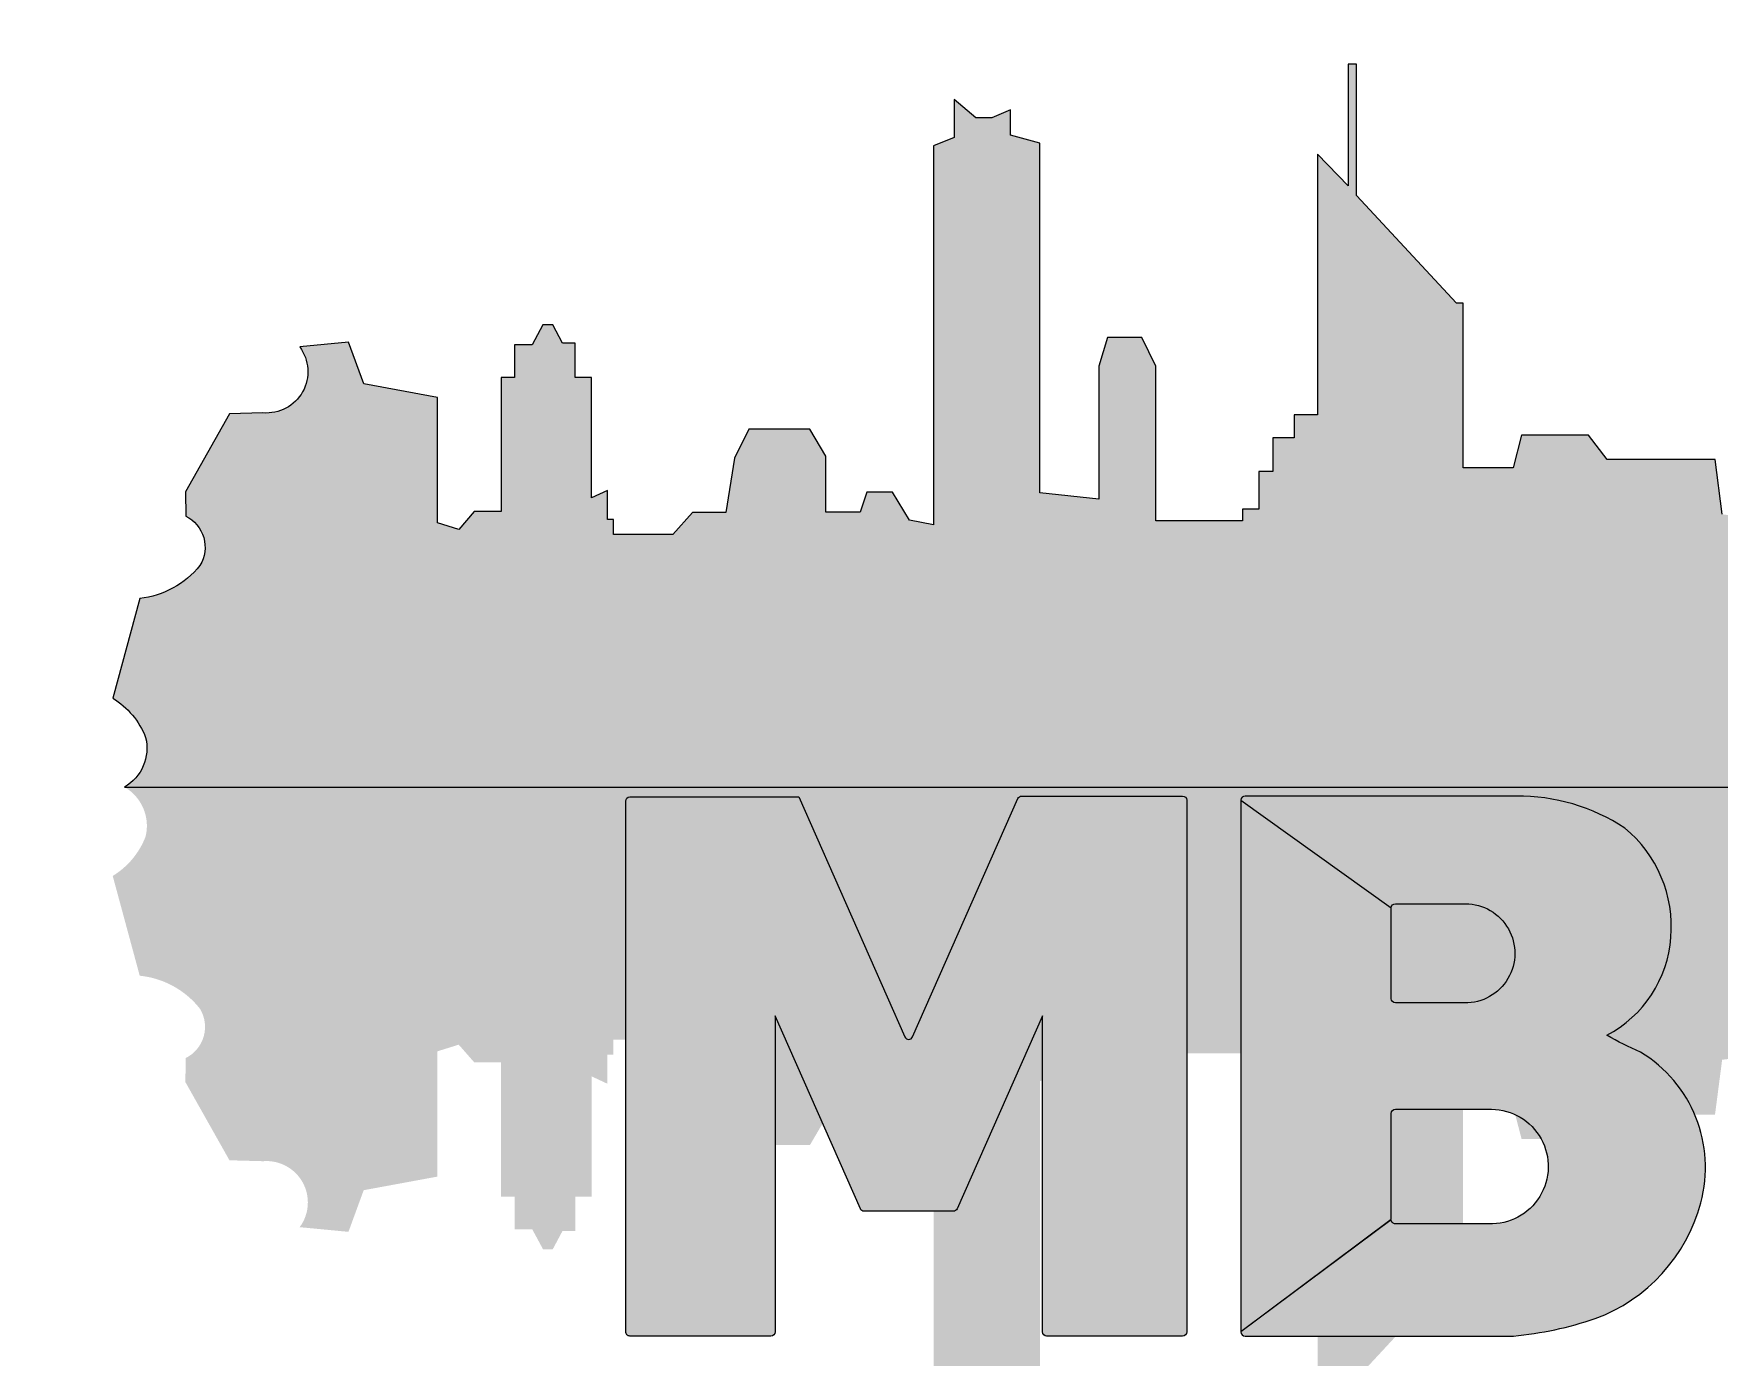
# Model space of a CAD drawing. Extents: x -2 to 86, y -1.2 to 61.3.
# Drawn here: x 70.258 to 73.24, y 8.021 to 10.361 of the extents above; entities that cross this region are included whole.
import ezdxf

# ---------------------------------------------------------------- set-up
doc = ezdxf.new("R2010")
doc.units = 0
doc.header["$MEASUREMENT"] = 0
doc.layers.get('0').update_dxf_attribs({"linetype": 'CONTINUOUS'})
doc.layers.add('H7', color=1, linetype='CONTINUOUS')
doc.layers.add('ver', color=20, linetype='CONTINUOUS')

msp = doc.modelspace()

# ---------------------------------------------------------------- hatches: boundary and pattern name
h = msp.add_hatch(color=256)
h.set_gradient(color1=(255, 255, 255), color2=(91, 91, 91), tint=1, name='CURVED')
h.paths.add_polyline_path([(71.65370506667753, 8.434299669751834), (71.56953260768162, 8.62461432139359), (71.56953260768162, 8.396056119035773), (71.63128575641761, 8.396056119035773)], flags=17)
edge = h.paths.add_edge_path()
edge.add_line((72.04249398268487, 8.510190665762746), (72.04249398268487, 8.624614321393818))
edge.add_line((72.04249398268487, 8.62461432139359), (71.89159603922602, 8.283432777152637))
edge.add_arc((71.88479630924078, 8.286440165120137), 0.0074350998819398, 270, 336.1411279704151, ccw=False)
edge.add_line((71.88479630924078, 8.279005065237623), (71.84989900765598, 8.279005065237623))
edge.add_line((71.84989900765552, 8.279005065237623), (71.84989900765552, 7.895165179925169))
edge.add_line((71.84989900765552, 7.895165179925623), (71.88629438548517, 7.880719324139516))
edge.add_line((71.88629438548563, 7.880719324139516), (71.88629438548563, 7.813615769772394))
edge.add_line((71.88629438548563, 7.813615769772621), (71.92460966462252, 7.845678713786736))
edge.add_line((71.92460966462298, 7.845678713786054), (71.95308421053599, 7.845678713786054))
edge.add_line((71.95308421053554, 7.845678713786054), (71.98588404153227, 7.831988893477654))
edge.add_line((71.98588404153227, 7.831988893477881), (71.98588404153227, 7.876300586629139))
edge.add_line((71.98588404153227, 7.876300586628911), (72.03806601676345, 7.890710915152265))
edge.add_line((72.03806601676254, 7.89071091515272), (72.03806601676254, 8.509046335544479))
edge.add_line((72.03806601676254, 8.509046335544479), (72.04249398268442, 8.510190665762746))
edge = h.paths.add_edge_path(flags=17)
edge.add_arc((72.8355875100024, 8.358041361892372), 0.1014001564731682, 28.79111662675934, 64.88071122991677)
edge.add_line((72.878632308466, 8.449851693871022), (72.88986045471941, 8.406877482387625))
edge.add_line((72.8898604547185, 8.406877482387625), (72.92445271729824, 8.406877482387625))
edge = h.paths.add_edge_path()
edge.add_line((72.39350065391639, 8.558319802331578), (72.39350065391639, 9.004932646056357))
edge.add_line((72.39350065391639, 9.004932646056357), (72.65933297553241, 8.81456760961434))
edge.add_line((72.65933297553241, 8.814567609614567), (72.65933297553241, 8.654777025929587))
edge.add_arc((72.66676807541447, 8.654777025929587), 0.0074350998819402, 180, 270)
edge.add_line((72.66676807541447, 8.647341926047755), (72.78904465758754, 8.647341926047755))
edge.add_arc((72.7902259542125, 8.735025414789714), 0.0876914457612938, 269.2281418382186, 450.3257853274533)
edge.add_line((72.78972734100401, 8.822715442983206), (72.66676807541538, 8.822715442983206))
edge.add_arc((72.66676807541447, 8.815280343101374), 0.0074350998819402, 90, 180)
edge.add_line((72.65933297553241, 8.815280343101374), (72.39350065391639, 9.005645379543392))
edge.add_arc((72.40093575379936, 9.005645379543392), 0.0074350998819402, 90, 180, ccw=False)
edge.add_line((72.40093575379936, 9.013080479424996), (72.88036943452565, 9.013080479424996))
edge.add_arc((72.88327499698792, 8.669269300257763), 0.3438234564622648, 56.65671037308363, 90.4841974699915, ccw=False)
edge.add_arc((72.92928575893305, 8.782148122611641), 0.2254746008920237, -4.873497589609713, 50.6468058414215, ccw=False)
edge.add_arc((72.94173759853086, 8.77853444030249), 0.2127759682980724, 297.7002908840801, 355.8112263864524, ccw=False)
edge.add_arc((73.2718074867162, 8.979469893983758), 0.4527803385749835, 239.3003060874027, 247.7311382111136)
edge.add_arc((72.97706177121839, 8.356781721522946), 0.2380208373245867, 22.985379362345725, 58.83885732105989, ccw=False)
edge.add_line((73.19618483219259, 8.449727959478576), (73.23196479210904, 8.449727959478576))
edge.add_line((73.23196479210858, 8.449727959478576), (73.24456832428498, 8.54675017680135))
edge.add_line((73.24456832428498, 8.546750176801577), (73.30151766366592, 8.554184735507459))
edge.add_line((73.30151766366637, 8.554184735507686), (73.30151766366637, 8.478667022487269))
edge.add_line((73.30151766366637, 8.478667022487496), (73.34835486676641, 8.368746219147095))
edge.add_line((73.34835486676596, 8.368746219146868), (73.4134824409239, 8.479790811664014))
edge.add_line((73.41348244092481, 8.479790811664241), (73.41348244092481, 8.60519460410175))
edge.add_line((73.41348244092481, 8.605194604101296), (73.52745571633162, 8.605194604101296))
edge.add_line((73.52745571633116, 8.605194604101296), (73.52745571633116, 8.385883005059139))
edge.add_line((73.52745571633116, 8.385883005059366), (73.65310914288378, 8.376863185952441))
edge.add_line((73.65310914288378, 8.376863185952441), (73.65310914288378, 8.559675148243667))
edge.add_line((73.65310914288378, 8.559675148244121), (73.77453350082126, 8.559675148244121))
edge.add_line((73.77453350082126, 8.559675148244121), (73.77453350082126, 8.51452185858049))
edge.add_line((73.77453350082126, 8.514521858580263), (73.81180863537477, 8.514521858580263))
edge.add_line((73.81180863537523, 8.514521858580263), (73.81180863537523, 8.557047006669716))
edge.add_line((73.81180863537523, 8.557047006669489), (73.88824147953395, 8.557047006669489))
edge.add_line((73.88824147953395, 8.557047006669489), (73.90268030371183, 8.639040151785974))
edge.add_line((73.90268030371183, 8.639040151786201), (73.96271517155495, 8.639040151786201))
edge.add_line((73.96271517155404, 8.639040151786201), (73.97139949175201, 8.588469912539647))
edge.add_line((73.97139949175292, 8.588469912539647), (73.98461473291766, 8.588469912539647))
edge.add_line((73.98461473291675, 8.588469912539647), (73.97781835146728, 8.640927092841292))
edge.add_line((73.97781835146819, 8.640927092841746), (74.07439030918752, 8.698854376766501))
edge.add_line((74.07439030918707, 8.698854376766274), (74.10061639340987, 8.78040603132278))
edge.add_line((74.10061639340987, 8.78040603132278), (74.10061639340987, 8.912702714878758))
edge.add_arc((74.12838214469596, 8.970821724855266), 0.0644108396558226, 115.54793684490639, 244.4643475700547, ccw=False)
edge.add_line((74.10060393312918, 9.028934780421803), (70.41904143312925, 9.028934780421803))
edge.add_arc((70.37934112866108, 8.960258095840725), 0.0793259174543719, -13.735721130798993, 59.96884798293519, ccw=False)
edge.add_arc((70.32476759506747, 8.992225489160926), 0.1410943101645076, 301.37607950846143, 338.8959344118896, ccw=False)
edge.add_line((70.39822880428986, 8.871763648313088), (70.44597717569516, 8.695428705623197))
edge.add_arc((70.43018065184563, 8.54022244139939), 0.1560080594711831, 38.356784728823584, 84.1885831267299, ccw=False)
edge.add_arc((70.49996393748827, 8.604986800768), 0.061553066644821, -63.662093375288975, 31.375701434723908, ccw=False)
edge.add_line((70.52727282987328, 8.549823367136394), (70.52674883795683, 8.507324713954784))
edge.add_line((70.52674883795638, 8.507324713955011), (70.60467419263298, 8.36910368143587))
edge.add_line((70.60467419263435, 8.369103681435643), (70.66394130917209, 8.36745820533535))
edge.add_arc((70.67012157736102, 8.294521999179931), 0.0731975811294393, -36.62406595230033, 94.84340274656932, ccw=False)
edge.add_line((70.72886753840433, 8.250855101599807), (70.81514573681764, 8.24261606114889))
edge.add_line((70.8151457368181, 8.242616061149345), (70.84207331006112, 8.316218093803098))
edge.add_line((70.84207331006112, 8.316218093803098), (70.97255901482097, 8.340264959678887))
edge.add_line((70.97255901482097, 8.34026495967866), (70.97255901482097, 8.56176173171313))
edge.add_line((70.97255901482097, 8.561761731713812), (71.01016067473077, 8.573484852536165))
edge.add_line((71.01016067473168, 8.573484852535483), (71.03772801322341, 8.542094682109262))
edge.add_line((71.03772801322205, 8.542094682109262), (71.0851857547805, 8.542094682109262))
edge.add_line((71.0851857547814, 8.542094682109262), (71.0851857547814, 8.304806835562584))
edge.add_line((71.0851857547814, 8.304806835562584), (71.10886837399042, 8.304806835562584))
edge.add_line((71.10886837398996, 8.304806835562584), (71.10886837398996, 8.247145705029578))
edge.add_line((71.10886837398996, 8.247145705029578), (71.1401670300352, 8.247145705029578))
edge.add_line((71.1401670300352, 8.247145705029578), (71.15916986506275, 8.21195220154156))
edge.add_line((71.1591698650632, 8.21195220154156), (71.17649592595856, 8.21195220154156))
edge.add_line((71.17649592595811, 8.21195220154156), (71.19382198685346, 8.24435257243901))
edge.add_line((71.19382198685483, 8.244352572438782), (71.2161782051094, 8.244352572438782))
edge.add_line((71.21617820510895, 8.244352572438782), (71.21617820510895, 8.304806835562356))
edge.add_line((71.21617820510895, 8.304806835562584), (71.24524127233647, 8.304806835562584))
edge.add_line((71.24524127233647, 8.304806835562584), (71.24524127233647, 8.517437393265407))
edge.add_line((71.24524127233647, 8.517437393265634), (71.27306169479746, 8.504459705715743))
edge.add_line((71.27306169479701, 8.504459705715515), (71.27306169479701, 8.555669107241027))
edge.add_line((71.27306169479701, 8.555669107241027), (71.2835893938009, 8.555669107241027))
edge.add_line((71.28358939380135, 8.555669107241027), (71.28358939380135, 8.582356048347872))
edge.add_line((71.28358939380135, 8.582356048347872), (71.30545570024427, 8.582356048347872))
edge.add_line((71.30545570024381, 8.582356048347872), (71.30545570024381, 9.004079004975363))
edge.add_arc((71.31289080012587, 9.00407900497559), 0.0074350998819402, 90, 180, ccw=False)
edge.add_line((71.31289080012587, 9.01151410485765), (71.61154992817822, 9.01151410485765))
edge.add_line((71.61154992817868, 9.01151410485765), (71.79921356519847, 8.587205012178782))
edge.add_arc((71.8060132951828, 8.590212400145827), 0.0074350998819398, 203.8588720295849, 336.1411279704151)
edge.add_line((71.81281302516848, 8.587205012178782), (71.99921114847987, 9.008652767510892))
edge.add_arc((72.0060108784651, 9.005645379543392), 0.0074350998819398, 90, 156.1411279704151, ccw=False)
edge.add_line((72.0060108784651, 9.013080479424996), (72.29028717588474, 9.013080479424996))
edge.add_arc((72.29028717588338, 9.005645379543392), 0.0074350998819402, 0, 90, ccw=False)
edge.add_line((72.29772227576589, 9.005645379543392), (72.29772227576589, 8.558319802331805))
edge.add_line((72.29772227576589, 8.558319802331578), (72.3935006539173, 8.558319802331578))
h.paths.add_polyline_path([(72.66788339725511, 8.058402989014137), (72.52923106390702, 8.058402989014137), (72.52923106390702, 7.910109402736833), (72.58329580715966, 7.965843904594674), (72.58329580715966, 7.750943324504913), (72.59802666399767, 7.750943324504913), (72.59802666399767, 7.983123346973041)])
edge = h.paths.add_edge_path()
edge.add_line((72.52923106390702, 8.167079095702473), (72.65933297553286, 8.264121818268148))
edge.add_arc((72.66676807541447, 8.26412181826792), 0.0074350998819402, 180, 270)
edge.add_line((72.66676807541447, 8.256686718386089), (72.78627624738331, 8.256686718386089))
edge.add_line((72.78627624738377, 8.256686718386089), (72.78627624738377, 8.459287420735944))
edge.add_line((72.78627624738377, 8.459287420735944), (72.66676807541492, 8.459287420735944))
edge.add_arc((72.66676807541447, 8.451852320853884), 0.0074350998819402, 90, 180)
edge.add_line((72.65933297553241, 8.451852320853884), (72.65933297553241, 8.2648345517545))
edge.add_line((72.65933297553241, 8.264834551754955), (72.52923106390702, 8.167791829189508))
edge.add_line((72.52923106390702, 8.167791829189053), (72.52923106390702, 8.167079095702245))
at = {"layer": 'H7'}
h = msp.add_hatch(color=256, dxfattribs=at)
edge = h.paths.add_edge_path()
edge.add_line((70.41904143312925, 9.02893478042294), (74.10060393312918, 9.02893478042294))
edge.add_arc((74.12838214469616, 9.087047835989488), 0.0644108396556119, 115.53565242969759, 244.4520631548306, ccw=False)
edge.add_line((74.10061639340987, 9.145166845965985), (74.10061639340987, 9.277463529521963))
edge.add_line((74.10061639340987, 9.277463529521963), (74.07439030918707, 9.359015184078242))
edge.add_line((74.07439030918707, 9.359015184078242), (73.97781835146819, 9.416942468002997))
edge.add_line((73.97781835146819, 9.416942468002997), (73.98461473291675, 9.469399648304869))
edge.add_line((73.98461473291675, 9.469399648304869), (73.97139949175292, 9.469399648304869))
edge.add_line((73.97139949175292, 9.469399648304869), (73.96271517155404, 9.418829409058315))
edge.add_line((73.96271517155404, 9.418829409058315), (73.90268030371183, 9.418829409058315))
edge.add_line((73.90268030371183, 9.418829409058315), (73.88824147953395, 9.500822554175027))
edge.add_line((73.88824147953395, 9.500822554175027), (73.81180863537523, 9.500822554175027))
edge.add_line((73.81180863537523, 9.500822554175027), (73.81180863537523, 9.54334770226448))
edge.add_line((73.81180863537523, 9.54334770226448), (73.77453350082126, 9.54334770226448))
edge.add_line((73.77453350082126, 9.54334770226448), (73.77453350082126, 9.498194412601077))
edge.add_line((73.77453350082126, 9.498194412601077), (73.65310914288378, 9.498194412601077))
edge.add_line((73.65310914288378, 9.498194412601077), (73.65310914288378, 9.681006374892302))
edge.add_line((73.65310914288378, 9.681006374892302), (73.52745571633116, 9.67198655578515))
edge.add_line((73.52745571633116, 9.67198655578515), (73.52745571633116, 9.452674956742992))
edge.add_line((73.52745571633116, 9.452674956742992), (73.41348244092481, 9.452674956742992))
edge.add_line((73.41348244092481, 9.452674956742992), (73.41348244092481, 9.578078749180275))
edge.add_line((73.41348244092481, 9.578078749180275), (73.34835486676596, 9.689123341697648))
edge.add_line((73.34835486676596, 9.689123341697648), (73.30151766366637, 9.579202538357475))
edge.add_line((73.30151766366637, 9.579202538357475), (73.30151766366637, 9.50368482533683))
edge.add_line((73.30151766366637, 9.50368482533683), (73.24456832428498, 9.511119384042711))
edge.add_line((73.24456832428498, 9.511119384042711), (73.23196479210858, 9.60814160136594))
edge.add_line((73.23196479210858, 9.60814160136594), (73.04131573833823, 9.60814160136594))
edge.add_line((73.04131573833823, 9.60814160136594), (73.00850600513198, 9.650992078457119))
edge.add_line((73.00850600513198, 9.650992078457119), (72.8898604547185, 9.650992078457119))
edge.add_line((72.8898604547185, 9.650992078457119), (72.87478838424752, 9.593305766813426))
edge.add_line((72.87478838424752, 9.593305766813426), (72.78627624738377, 9.593305766813426))
edge.add_line((72.78627624738377, 9.593305766813426), (72.78627624738377, 9.884488635082032))
edge.add_line((72.78627624738377, 9.884488635082032), (72.77457868485229, 9.884488635082032))
edge.add_line((72.77457868485229, 9.884488635082032), (72.59802666399767, 10.07474621387125))
edge.add_line((72.59802666399767, 10.07474621387125), (72.59802666399767, 10.3069262363396))
edge.add_line((72.59802666399767, 10.3069262363396), (72.58329580715966, 10.3069262363396))
edge.add_line((72.58329580715966, 10.3069262363396), (72.58329580715966, 10.0920256562503))
edge.add_line((72.58329580715966, 10.0920256562503), (72.52923106390702, 10.14776015810768))
edge.add_line((72.52923106390702, 10.14776015810768), (72.52923106390702, 9.687028218546782))
edge.add_line((72.52923106390702, 9.687028218546782), (72.48779691887015, 9.687028218546782))
edge.add_line((72.48779691887015, 9.687028218546782), (72.48779691887015, 9.646523580882484))
edge.add_line((72.48779691887015, 9.646523580882484), (72.45016670759017, 9.646523580882484))
edge.add_line((72.45016670759017, 9.646523580882484), (72.45016670759017, 9.586923942759011))
edge.add_line((72.45016670759017, 9.586923942759011), (72.42527288312888, 9.586923942759011))
edge.add_line((72.42527288312888, 9.586923942759011), (72.42527288312888, 9.520380668104433))
edge.add_line((72.42527288312888, 9.520380668104433), (72.39632657945461, 9.520380668104433))
edge.add_line((72.39632657945461, 9.520380668104433), (72.39632657945461, 9.49954975851271))
edge.add_line((72.39632657945461, 9.49954975851271), (72.24291123599508, 9.49954975851271))
edge.add_line((72.24291123599508, 9.49954975851271), (72.24291123599508, 9.773245166532131))
edge.add_line((72.24291123599508, 9.773245166532131), (72.21800090785158, 9.823675924322213))
edge.add_line((72.21800090785158, 9.823675924322213), (72.15758695042408, 9.823675924322213))
edge.add_line((72.15758695042408, 9.823675924322213), (72.14195598274776, 9.772755831861712))
edge.add_line((72.14195598274776, 9.772755831861712), (72.14195598274776, 9.537829097632692))
edge.add_line((72.14195598274776, 9.537829097632692), (72.03806601676254, 9.548823225300492))
edge.add_line((72.03806601676254, 9.548823225300492), (72.03806601676254, 10.1671586456918))
edge.add_line((72.03806601676254, 10.1671586456918), (71.98588404153227, 10.1815689742156))
edge.add_line((71.98588404153227, 10.1815689742156), (71.98588404153227, 10.22588066736686))
edge.add_line((71.98588404153227, 10.22588066736686), (71.95308421053554, 10.21219084705823))
edge.add_line((71.95308421053554, 10.21219084705823), (71.92460966462298, 10.21219084705823))
edge.add_line((71.92460966462298, 10.21219084705823), (71.88629438548563, 10.24425379107235))
edge.add_line((71.88629438548563, 10.24425379107235), (71.88629438548563, 10.17715023670545))
edge.add_line((71.88629438548563, 10.17715023670545), (71.84989900765552, 10.16270438091935))
edge.add_line((71.84989900765552, 10.16270438091935), (71.84989900765552, 9.492215869507998))
edge.add_line((71.84989900765552, 9.492215869507998), (71.80733268207226, 9.500959134329758))
edge.add_line((71.80733268207226, 9.500959134329758), (71.7772925143286, 9.550111512819665))
edge.add_line((71.7772925143286, 9.550111512819665), (71.73167592357825, 9.550111512819665))
edge.add_line((71.73167592357825, 9.550111512819665), (71.71992942762975, 9.515152795817738))
edge.add_line((71.71992942762975, 9.515152795817738), (71.65928334590856, 9.515152795817738))
edge.add_line((71.65928334590856, 9.515152795817738), (71.65928334590856, 9.614054290380107))
edge.add_line((71.65928334590856, 9.614054290380107), (71.63128575641761, 9.66181344180897))
edge.add_line((71.63128575641761, 9.66181344180897), (71.52339969922744, 9.66181344180897))
edge.add_line((71.52339969922744, 9.66181344180897), (71.49788286075639, 9.610451092406645))
edge.add_line((71.49788286075639, 9.610451092406645), (71.48258972345869, 9.514320614851538))
edge.add_line((71.48258972345869, 9.514320614851538), (71.4234049602965, 9.514320614851538))
edge.add_line((71.4234049602965, 9.514320614851538), (71.38902820244633, 9.475513512496644))
edge.add_line((71.38902820244633, 9.475513512496644), (71.28358939380135, 9.475513512496644))
edge.add_line((71.28358939380135, 9.475513512496644), (71.28358939380135, 9.487819685514221))
edge.add_line((71.28358939380135, 9.487819685514221), (71.28358939380135, 9.50220045360349))
edge.add_line((71.28358939380135, 9.50220045360349), (71.27306169479701, 9.50220045360349))
edge.add_line((71.27306169479701, 9.50220045360349), (71.27306169479701, 9.553409855129228))
edge.add_line((71.27306169479701, 9.553409855129228), (71.24524127233647, 9.540432167579336))
edge.add_line((71.24524127233647, 9.540432167579336), (71.24524127233647, 9.75306272528216))
edge.add_line((71.24524127233647, 9.75306272528216), (71.21617820510895, 9.75306272528216))
edge.add_line((71.21617820510895, 9.75306272528216), (71.21617820510895, 9.813516988405961))
edge.add_line((71.21617820510895, 9.813516988405961), (71.19382198685483, 9.813516988405961))
edge.add_line((71.19382198685483, 9.813516988405961), (71.17649592595811, 9.845917359302955))
edge.add_line((71.17649592595811, 9.845917359302955), (71.1591698650632, 9.845917359302955))
edge.add_line((71.1591698650632, 9.845917359302955), (71.1401670300352, 9.810723855814938))
edge.add_line((71.1401670300352, 9.810723855814938), (71.10886837398996, 9.810723855814938))
edge.add_line((71.10886837398996, 9.810723855814938), (71.10886837398996, 9.75306272528216))
edge.add_line((71.10886837398996, 9.75306272528216), (71.0851857547814, 9.75306272528216))
edge.add_line((71.0851857547814, 9.75306272528216), (71.0851857547814, 9.515774878735254))
edge.add_line((71.0851857547814, 9.515774878735254), (71.03772801322205, 9.515774878735254))
edge.add_line((71.03772801322205, 9.515774878735254), (71.01016067473168, 9.484384708309033))
edge.add_line((71.01016067473168, 9.484384708309033), (70.97255901482097, 9.496107829131159))
edge.add_line((70.97255901482097, 9.496107829131159), (70.97255901482097, 9.717604601165629))
edge.add_line((70.97255901482097, 9.717604601165629), (70.84207331006112, 9.741651467041418))
edge.add_line((70.84207331006112, 9.741651467041418), (70.8151457368181, 9.81525349969517))
edge.add_line((70.8151457368181, 9.81525349969517), (70.72886753840433, 9.807014459244481))
edge.add_arc((70.670121577361, 9.763347561664238), 0.0731975811293498, -94.84340274640988, 36.62406595245858, ccw=False)
edge.add_line((70.66394130917163, 9.690411355509166), (70.60467419263435, 9.688765879408873))
edge.add_line((70.60467419263435, 9.688765879408873), (70.52674883795638, 9.550544846889732))
edge.add_line((70.52674883795638, 9.550544846889732), (70.52727282987328, 9.508046193708122))
edge.add_arc((70.4999639374877, 9.452882760076385), 0.0615530666447256, -31.375701434667576, 63.66209337534269, ccw=False)
edge.add_arc((70.43018065184583, 9.517647119444366), 0.1560080594706917, 275.8114168734464, 321.64321527135263, ccw=False)
edge.add_line((70.44597717569562, 9.362440855221319), (70.39822880428986, 9.1861059125312))
edge.add_arc((70.32476759506808, 9.065644071683371), 0.1410943101644167, 21.104065588339893, 58.62392049176822, ccw=False)
edge.add_arc((70.37934112866124, 9.097611465004542), 0.0793259174543496, -59.96884798328108, 13.73572113044628, ccw=False)
at = {"layer": 'ver'}
h = msp.add_hatch(color=256, dxfattribs=at)
edge = h.paths.add_edge_path()
edge.add_line((71.61154992817868, 9.011514104857877), (71.79921356519847, 8.587205012179009))
edge.add_arc((71.80601329518348, 8.590212400146306), 0.0074350998819666, 203.8588720295884, 336.1411279704116)
edge.add_line((71.81281302516848, 8.587205012179009), (71.99921114847942, 9.008652767511347))
edge.add_arc((72.00601087846468, 9.00564537954347), 0.0074350998824353, 89.99999999671991, 156.141127967131, ccw=False)
edge.add_line((72.0060108784651, 9.013080479425906), (72.29028717588338, 9.013080479425906))
edge.add_arc((72.29028717588349, 9.005645379543505), 0.0074350998824002, 8.761844583204947e-10, 90.00000000087601, ccw=False)
edge.add_line((72.29772227576589, 9.005645379543619), (72.29772227576589, 8.065838088896879))
edge.add_arc((72.29028717588372, 8.06583808889722), 0.0074350998821728, 269.9999999973717, 359.99999999737184, ccw=False)
edge.add_line((72.29028717588338, 8.058402989015047), (72.04992908256648, 8.058402989015047))
edge.add_arc((72.04992908256659, 8.065838088896765), 0.007435099881718, 179.9999999991234, 269.9999999991244, ccw=False)
edge.add_line((72.04249398268487, 8.065838088896879), (72.04249398268487, 8.624614321394272))
edge.add_line((72.04249398268487, 8.624614321394272), (71.89159603922556, 8.283432777153092))
edge.add_arc((71.88479630924058, 8.286440165120156), 0.0074350998818506, 270.00000000156945, 336.14112797198095, ccw=False)
edge.add_line((71.88479630924078, 8.279005065238305), (71.72723028112526, 8.279005065238305))
edge.add_arc((71.72723028112523, 8.286440165120505), 0.0074350998821999, 203.8588720297719, 270.0000000001821, ccw=False)
edge.add_line((71.72043055114003, 8.283432777153092), (71.56953260768162, 8.624614321394272))
edge.add_line((71.56953260768162, 8.624614321394272), (71.56953260768162, 8.065838088896879))
edge.add_arc((71.56209750779945, 8.06583808889722), 0.0074350998821729, 269.99999999737213, 359.99999999737145, ccw=False)
edge.add_line((71.56209750779911, 8.058402989015047), (71.31289080012587, 8.058402989015047))
edge.add_arc((71.31289080012576, 8.065838088896992), 0.0074350998819454, 180.000000000876, 270.0000000008762, ccw=False)
edge.add_line((71.30545570024381, 8.065838088896879), (71.30545570024381, 9.004079004976045))
edge.add_arc((71.31289080012576, 9.004079004975932), 0.0074350998819455, 89.99999999912399, 179.9999999991238, ccw=False)
edge.add_line((71.31289080012587, 9.011514104857877), (71.61154992817868, 9.011514104857877))
edge = h.paths.add_edge_path()
edge.add_arc((72.66676807541424, 8.654777025930269), 0.0074350998818318, 180.0000000017522, 270.00000000175214, ccw=False)
edge.add_line((72.65933297553241, 8.654777025930041), (72.65933297553241, 8.81456760961525))
edge.add_line((72.65933297553241, 8.81456760961525), (72.39350065391639, 9.00493264605704))
edge.add_line((72.39350065391639, 9.00493264605704), (72.39350065391639, 8.066550822383686))
edge.add_line((72.39350065391639, 8.066550822383686), (72.65933297553241, 8.264834551755182))
edge.add_line((72.65933297553241, 8.264834551755182), (72.65933297553241, 8.451852320854112))
edge.add_arc((72.66676807541447, 8.451852320854112), 0.0074350998820591, 90, 180, ccw=False)
edge.add_line((72.66676807541447, 8.459287420736171), (72.8299993706519, 8.459287420736171))
edge.add_arc((72.83558751000308, 8.358041361892726), 0.1014001564729491, -88.28326944358179, 93.15915774342761, ccw=False)
edge.add_line((72.83862526781425, 8.25668671838677), (72.66676807541447, 8.25668671838677))
edge.add_arc((72.66676807541435, 8.264121818268716), 0.0074350998819455, 180.0000000008761, 270.00000000087607, ccw=False)
edge.add_line((72.65933297553241, 8.264121818268602), (72.39350065391639, 8.065838088896879))
edge.add_arc((72.40093575379879, 8.065838088897447), 0.0074350998824002, 180.0000000043804, 270.0000000043804)
edge.add_line((72.40093575379936, 8.058402989015047), (72.87532722947756, 8.058402989015047))
edge.add_arc((72.81576364492726, 8.692567626389515), 0.6369557346478427, 275.3657348184362, 288.7159492846399)
edge.add_arc((72.91656978255318, 8.37097595293176), 0.3001223684845788, 290.1890913575065, 345.1201697175981)
edge.add_arc((72.97706177121796, 8.35678172152311), 0.2380208373246972, 344.6831080823096, 418.8388573208589)
edge.add_arc((73.27180748671957, 8.979469893980719), 0.4527803385730948, 239.3003060867876, 247.7311382106501, ccw=False)
edge.add_arc((72.94173759853159, 8.77853444030354), 0.2127759682979856, 297.700290883886, 355.811226392791)
edge.add_arc((72.92928575893364, 8.782148122612012), 0.2254746008918631, 355.1265024166169, 410.6468058421364)
edge.add_arc((72.88327499698705, 8.669269300257398), 0.3438234564634336, 56.65671037351678, 90.48419747001759)
edge.add_line((72.88036943452474, 9.013080479425906), (72.40093575379936, 9.013080479425906))
edge.add_arc((72.40093575379902, 9.005645379543278), 0.0074350998826276, 89.99999999737176, 179.9999999973717)
edge.add_line((72.39350065391639, 9.005645379543619), (72.65933297553241, 8.815280343101602))
edge.add_arc((72.66676807541458, 8.815280343101715), 0.0074350998821728, 90.00000000087613, 180.0000000008761, ccw=False)
edge.add_line((72.66676807541447, 8.822715442983888), (72.79072456742054, 8.822715442983888))
edge.add_arc((72.79022595421232, 8.735025414790487), 0.0876914457612079, -90.77185816194219, 89.67421467243878, ccw=False)
edge.add_line((72.78904465758845, 8.647341926048437), (72.66676807541447, 8.647341926048437))

# ---------------------------------------------------------------- linework, layer by layer
msp.add_lwpolyline([(73.24456832428498, 9.511119384042711), (73.23196479210858, 9.60814160136594), (73.04131573833823, 9.60814160136594), (73.00850600513198, 9.650992078457119), (72.8898604547185, 9.650992078457119), (72.87478838424752, 9.593305766813426), (72.78627624738377, 9.593305766813426), (72.78627624738377, 9.884488635082032), (72.77457868485229, 9.884488635082032), (72.59802666399767, 10.07474621387125), (72.59802666399767, 10.3069262363396), (72.58329580715966, 10.3069262363396), (72.58329580715966, 10.0920256562503), (72.52923106390702, 10.14776015810768), (72.52923106390702, 9.687028218546782), (72.48779691887015, 9.687028218546782), (72.48779691887015, 9.646523580882484), (72.45016670759017, 9.646523580882484), (72.45016670759017, 9.586923942759011), (72.42527288312888, 9.586923942759011), (72.42527288312888, 9.520380668104433), (72.39632657945461, 9.520380668104433), (72.39632657945461, 9.49954975851271), (72.24291123599508, 9.49954975851271), (72.24291123599508, 9.773245166532131), (72.21800090785158, 9.823675924322213), (72.15758695042408, 9.823675924322213), (72.14195598274776, 9.772755831861712), (72.14195598274776, 9.537829097632692), (72.03806601676254, 9.548823225300492), (72.03806601676254, 10.1671586456918), (71.98588404153227, 10.1815689742156), (71.98588404153227, 10.22588066736686), (71.95308421053554, 10.21219084705823), (71.92460966462298, 10.21219084705823), (71.88629438548563, 10.24425379107235), (71.88629438548563, 10.17715023670545), (71.84989900765552, 10.16270438091935), (71.84989900765552, 9.492215869507998), (71.80733268207226, 9.500959134329758), (71.7772925143286, 9.550111512819665), (71.73167592357825, 9.550111512819665), (71.71992942762975, 9.515152795817738), (71.65928334590856, 9.515152795817738), (71.65928334590856, 9.614054290380107), (71.63128575641761, 9.66181344180897), (71.52339969922744, 9.66181344180897), (71.49788286075639, 9.610451092406645), (71.48258972345869, 9.514320614851538), (71.4234049602965, 9.514320614851538), (71.38902820244633, 9.475513512496644), (71.28358939380135, 9.475513512496644), (71.28358939380135, 9.487819685514221), (71.28358939380135, 9.50220045360349), (71.27306169479701, 9.50220045360349), (71.27306169479701, 9.553409855129228), (71.24524127233647, 9.540432167579336), (71.24524127233647, 9.75306272528216), (71.21617820510895, 9.75306272528216), (71.21617820510895, 9.813516988405961), (71.19382198685483, 9.813516988405961), (71.17649592595811, 9.845917359302955), (71.1591698650632, 9.845917359302955), (71.1401670300352, 9.810723855814938), (71.10886837398996, 9.810723855814938), (71.10886837398996, 9.75306272528216), (71.0851857547814, 9.75306272528216), (71.0851857547814, 9.515774878735254), (71.03772801322205, 9.515774878735254), (71.01016067473168, 9.484384708309033), (70.97255901482097, 9.496107829131159), (70.97255901482097, 9.717604601165629), (70.84207331006112, 9.741651467041418), (70.8151457368181, 9.81525349969517), (70.72886753840433, 9.807014459244481, -0.646109023616512), (70.66394130917163, 9.690411355509166), (70.60467419263435, 9.688765879408873), (70.52674883795638, 9.550544846889732), (70.52727282987328, 9.508046193708122, -0.4402073844383489), (70.55251620232733, 9.420835303490929, -0.2026881165047653), (70.44597717569562, 9.362440855221319), (70.39822880428986, 9.1861059125312, -0.1651896642968133), (70.45639842594804, 9.116446913362022, -0.3331625607513339), (70.41904143312925, 9.02893478042294), (74.10060393312918, 9.02893478042294, -0.6304432032189471)], format="xyb")
msp.add_lwpolyline([(72.52923106390702, 8.1670790957027), (72.52923106390702, 8.167791829189735)])
for points in [[(71.61154992817868, 9.011514104857877), (71.79921356519847, 8.587205012179009, 0.6511599614151545), (71.81281302516848, 8.587205012179009), (71.99921114847942, 9.008652767511347, -0.296883434829419), (72.0060108784651, 9.013080479425906), (72.29028717588338, 9.013080479425906, -0.414213562373094), (72.29772227576589, 9.005645379543619), (72.29772227576589, 8.065838088896879, -0.4142135623730961), (72.29028717588338, 8.058402989015047), (72.04992908256648, 8.058402989015047, -0.4142135623731), (72.04249398268487, 8.065838088896879), (72.04249398268487, 8.624614321394272), (71.89159603922556, 8.283432777153092, -0.296883434829421), (71.88479630924078, 8.279005065238305), (71.72723028112526, 8.279005065238305, -0.2968834348294149), (71.72043055114003, 8.283432777153092), (71.56953260768162, 8.624614321394272), (71.56953260768162, 8.065838088896879, -0.4142135623730916), (71.56209750779911, 8.058402989015047), (71.31289080012587, 8.058402989015047, -0.4142135623730961), (71.30545570024381, 8.065838088896879), (71.30545570024381, 9.004079004976045, -0.414213562373094), (71.31289080012587, 9.011514104857877)], [(72.66676807541447, 8.647341926048437, -0.414213562373095), (72.65933297553241, 8.654777025930041), (72.65933297553241, 8.81456760961525), (72.39350065391639, 9.00493264605704), (72.39350065391639, 8.066550822383686), (72.65933297553241, 8.264834551755182), (72.65933297553241, 8.451852320854112, -0.414213562373095), (72.66676807541447, 8.459287420736171), (72.8299993706519, 8.459287420736171, -1.012667445137587), (72.83862526781425, 8.25668671838677), (72.66676807541447, 8.25668671838677, -0.414213562373095), (72.65933297553241, 8.264121818268602), (72.39350065391639, 8.065838088896879, 0.414213562373095), (72.40093575379936, 8.058402989015047), (72.87532722947756, 8.058402989015047, 0.0583172754934369), (73.02014786773455, 8.089293478619009, 0.2443797325346483), (73.20662800881249, 8.293906753869503, 0.3353511579349334), (73.10022489000406, 8.560459813549794, -0.0368030474585465), (73.04064577135117, 8.590144456401429, 0.2591340710972854), (73.15394520140583, 8.762992691125572, 0.2471059734068917), (73.07225898758364, 8.956496771980863, 0.1486815455552665), (72.88036943452474, 9.013080479425906), (72.40093575379936, 9.013080479425906, 0.414213562373095), (72.39350065391639, 9.005645379543619), (72.65933297553241, 8.815280343101602, -0.414213562373095), (72.66676807541447, 8.822715442983888), (72.79072456742054, 8.822715442983888, -1.003900316176104), (72.78904465758845, 8.647341926048437)]]:
    msp.add_lwpolyline(points, format="xyb", close=True, dxfattribs=at)

doc.saveas('drawing.dxf')
